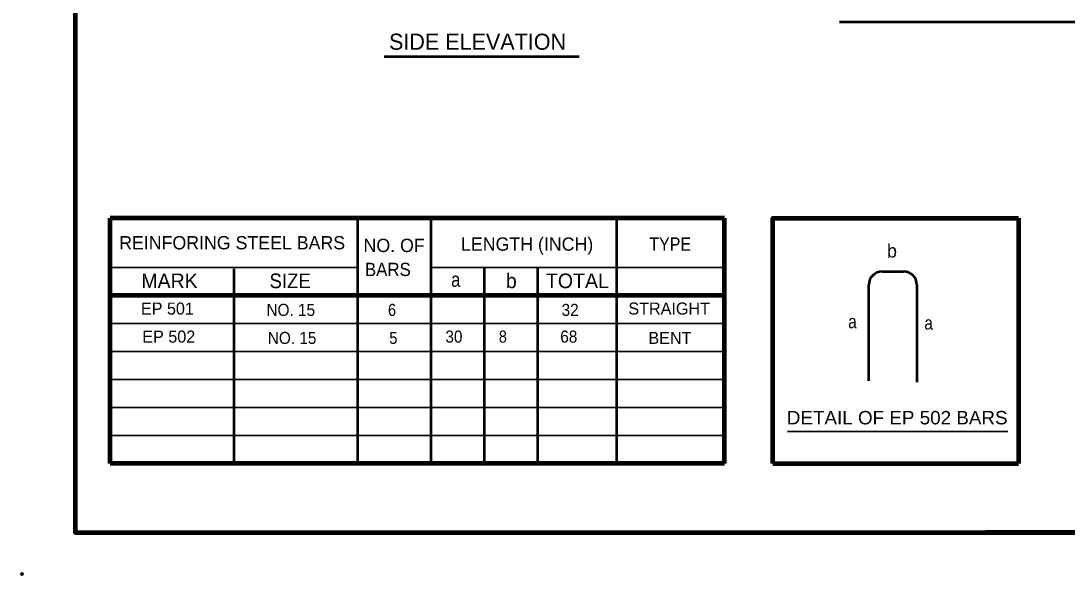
# Model space of a CAD drawing. Extents: x -8731 to -2098, y -68371 to -56618.
# Drawn here: x -3692 to -2713, y -68371 to -67852 of the extents above; entities that cross this region are included whole.
import ezdxf

# ---------------------------------------------------------------- set-up
doc = ezdxf.new("R2010")
doc.units = 0
doc.header["$LTSCALE"] = 4
doc.header["$PDMODE"] = 32
doc.header["$PDSIZE"] = 2
doc.layers.add('1', color=7, linetype='Continuous', lineweight=35)

msp = doc.modelspace()

# ---------------------------------------------------------------- linework, layer by layer
at = {"layer": '1', "lineweight": 53}
for p, q in [((-2925.74, -67853.3), (-2549.5, -67853.3)), ((-3352, -67885.8), (-3169.5, -67885.8)), ((-3377, -68037.04), (-3377, -68267.04)), ((-3308.26, -68037.04), (-3308.26, -68267.04)), ((-3134.5, -68037.04), (-3134.5, -68267.04)), ((-3492.62, -68084.56), (-3492.62, -68267.04)), ((-3258.26, -68083.3), (-3258.26, -68267.04)), ((-3208.26, -68083.3), (-3208.26, -68267.04)), ((-2885.74, -68087.04), (-2865.74, -68087.04)), ((-2898.26, -68189.56), (-2898.26, -68099.56)), ((-2853.26, -68099.56), (-2853.26, -68190.8))]:
    msp.add_line(p, q, dxfattribs=at)
at = {"layer": '1', "lineweight": 90}
for p, q in [((-3033.26, -68037.04), (-3608.26, -68037.04)), ((-3608.26, -68267.04), (-3608.26, -68037.04)), ((-3033.26, -68267.04), (-3033.26, -68037.04)), ((-2758.26, -68037.04), (-2758.26, -68267.04)), ((-3033.26, -68109.56), (-3608.26, -68109.56)), ((-3033.26, -68267.04), (-3608.26, -68267.04)), ((-2988.26, -68267.04), (-2758.26, -68267.04))]:
    msp.add_line(p, q, dxfattribs=at)
at = {"layer": '1'}
for p, q in [((-3377, -68083.3), (-3608.26, -68083.3)), ((-3033.26, -68083.3), (-3308.26, -68083.3)), ((-3033.26, -68135.8), (-3608.26, -68135.8)), ((-3033.26, -68162.04), (-3608.26, -68162.04)), ((-3033.26, -68188.3), (-3608.26, -68188.3)), ((-3033.26, -68214.56), (-3608.26, -68214.56)), ((-3033.26, -68240.8), (-3608.26, -68240.8)), ((-2974.5, -68237.04), (-2768.26, -68237.04))]:
    msp.add_line(p, q, dxfattribs=at)
at = {"layer": '1', "lineweight": 100}
msp.add_line((-2148.78, -68331.48), (-2788.92, -68331.48), dxfattribs=at)
msp.add_lwpolyline([(-3641.02, -67313.56), (-3641.02, -68331.48), (-2150.26, -68331.48)], dxfattribs=at)
at = {"layer": '1', "lineweight": 90}
msp.add_lwpolyline([(-2988.26, -68267.04), (-2988.26, -68037.04), (-2758.26, -68037.04)], dxfattribs=at)
at = {"layer": '1', "lineweight": 53}
for centre, start, end in [((-2885.753, -68099.553), 90, 180), ((-2865.753, -68099.553), 0, 90)]:
    msp.add_arc(centre, 12.5, start, end, dxfattribs=at)
at = {"layer": '1'}
msp.add_point((-3690.94, -68370.44), dxfattribs=at)

# ---------------------------------------------------------------- texts
for s, height, p in [('SIDE ELEVATION', 15.07, (-3347.38, -67879.44)), ('REINFORING STEEL BARS', 12.43, (-3599.98, -68066.38)), ('NO. OF', 12.43, (-3371.22, -68068.88)), ('LENGTH (INCH)', 12.43, (-3279.98, -68067.64)), ('b', 12.55, (-2881.26, -68074.04)), ('MARK', 13.67, (-3579.26, -68102.7)), ('b', 13.67, (-3238, -68102.7)), ('TOTAL', 13.67, (-3200.5, -68102.7)), ('EP 501', 11.3, (-3579.6, -68127.46)), ('STRAIGHT', 11.3, (-3123.34, -68127.46)), ('EP 502', 11.3, (-3578.34, -68153.72)), ('BENT', 11.3, (-3104.6, -68154.96))]:
    msp.add_text(s, height=height, dxfattribs=at).set_placement(p)
for s, height, width, p in [('TYPE', 12.43, 0.9, (-3103.74, -68067.64)), ('BARS', 12.43, 0.95, (-3369.98, -68091.38)), ('SIZE', 13.67, 0.95, (-3459.26, -68102.7)), ('a', 13.67, 0.85, (-3289.26, -68101.44)), ('NO. 15', 11.3, 0.95, (-3462.1, -68128.72)), ('6', 11.3, 0.9, (-3348.34, -68128.72)), ('32', 11.3, 0.95, (-3185.84, -68128.72)), ('a', 12.55, 0.85, (-2917.52, -68140.28)), ('a', 12.55, 0.85, (-2846.26, -68141.54)), ('NO. 15', 11.3, 0.95, (-3460.84, -68154.96)), ('5', 11.3, 0.9, (-3347.1, -68154.96)), ('30', 11.3, 0.95, (-3294.6, -68153.72)), ('8', 11.3, 0.9, (-3244.6, -68153.72)), ('68', 11.3, 0.95, (-3187.1, -68153.72)), ('DETAIL OF EP 502 BARS', 12.55, 1.05, (-2975.02, -68230.28))]:
    msp.add_text(s, height=height, dxfattribs=dict(at, width=width)).set_placement(p)

doc.saveas('drawing.dxf')
